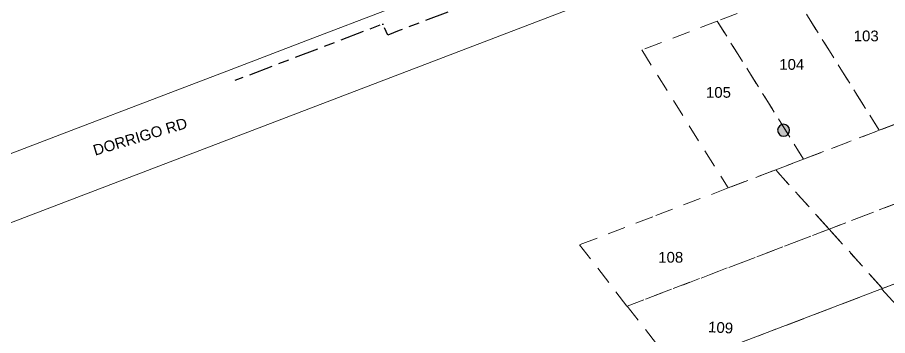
# Model space of a CAD drawing. Header units: metres. Extents: x -1 to 310379, y -2 to 6272124.
# Drawn here: x 309510.7 to 309656.7, y 6271143.2 to 6271196.6 of the extents above; entities that cross this region are included whole.
import ezdxf
from ezdxf.enums import TextEntityAlignment as Align

# ---------------------------------------------------------------- set-up
doc = ezdxf.new("R2010")
doc.units = ezdxf.units.M
doc.linetypes.add('Cable Exist UG', pattern=[8.2, 4, -1.2, 1.8, -1.2])
doc.linetypes.add('Dash', pattern=[5, 3, -2])
doc.layers.get('0').update_dxf_attribs({"color": 6})
for name, color, linetype, lineweight in [('Cadastre Developer_SP_EXT', 9, 'Continuous', 5), ('Cadastre Land Parcels_SP_EXT', 9, 'Continuous', 5), ('Cadastre Roads_SP_EXT', 9, 'Continuous', 5)]:
    doc.layers.add(name, color=color, linetype=linetype, lineweight=lineweight)
doc.layers.add('Mains_LV_EXT', color=7, linetype='Continuous')
doc.layers.add('SupportsOH_SP_TR_HV_LV_SL_EXT', color=7, linetype='Continuous')
doc.styles.add('POLE_LABEL', font='arial.ttf')
doc.styles.get("Standard").update_dxf_attribs({"font": 'arial.ttf'})

# ---------------------------------------------------------------- blocks, each defined once
blk = doc.blocks.new('POLE_EXT')
blk.add_hatch(color=256).paths.add_polyline_path([(-1, 0, 1), (1, 0, 1)])
blk.add_lwpolyline([(-1, 0, 1), (1, 0, 1)], format="xyb", close=True)
for tag, height, flags, p in [('pNumber', 2.5, 8, (-17.84, 2.07)), ('OWNED_BY', 0.2, 9, (1.35, -0.4)), ('SPECIAL_USE', 0.2, 9, (1.35, -0.8)), ('STATE', 0.2, 9, (1.35, -1)), ('cLV', 0.2, 9, (1.35, -1.4)), ('PARENT', 0.2, 9, (1.35, -0.6)), ('USAGE', 0.2, 9, (1.35, -1.2)), ('hDepth', 0.2, 9, (1.35, -1.6)), ('hDia', 0.2, 9, (1.35, -1.8)), ('cHV', 0.2, 9, (1.35, -2)), ('LBRACKET', 0.2, 9, (1.35, -2.2)), ('LExisting', 0.2, 9, (1.35, -2.4)), ('LANTNUMBER', 0.2, 9, (1.35, -2.6)), ('LOther', 0.2, 9, (1.35, -2.8)), ('LRemove', 0.2, 9, (1.35, -3)), ('cLinedev', 0.2, 9, (1.35, -3.4)), ('pExisting', 0.2, 9, (1.35, -3.8)), ('pFooting', 0.2, 9, (1.35, -4.4)), ('LEGEND', 0.2, 9, (1.35, -3.2)), ('LOCATION', 0.2, 9, (1.35, -3.6)), ('PFNUMBER', 0.2, 9, (1.35, -4)), ('NEWPFNUMBER', 0.2, 9, (1.35, -4.2)), ('pNew', 0.2, 9, (1.35, -4.6)), ('pRelocate', 0.2, 9, (1.35, -5)), ('pRemove', 0.2, 9, (1.35, -5.2)), ('pReplace', 0.2, 9, (1.35, -5.4)), ('pStay', 0.2, 9, (1.35, -5.6)), ('pType', 0.2, 9, (1.35, -5.8)), ('cspan', 0.2, 9, (1.35, -6)), ('STREETNAME', 0.2, 9, (1.35, -6.2)), ('SUBURB', 0.2, 9, (1.35, -6.4)), ('OPERATED_BY', 0.2, 9, (1.36, -7.01)), ('NOTES', 0.2, 9, (1.35, -6.6)), ('MAINTAINED_BY', 0.2, 9, (1.36, -6.81))]:
    blk.add_attdef(tag, text='', height=height, dxfattribs=dict(flags=flags)).set_placement(p, align=Align.MIDDLE_LEFT)
at = {"style": 'POLE_LABEL'}
for tag, height, flags, p in [('ASSET_NUM', 2.5, 8, (2, 2)), ('STRUCTURE_PLANT_NUMBER', 0.2, 9, (1.35, 0.03)), ('STREET_CODE', 0.2, 9, (1.35, -0.2))]:
    blk.add_attdef(tag, text='', height=height, dxfattribs=dict(at, flags=flags)).set_placement(p, align=Align.MIDDLE_LEFT)
at = {"flags": 1}
blk.add_attdef('Z', (1.35, -7.33), '', height=0.2, dxfattribs=at)

msp = doc.modelspace()

# ---------------------------------------------------------------- linework, layer by layer
at = {"layer": 'Cadastre Developer_SP_EXT', "linetype": 'Dash'}
for points in [[(309655.95, 6271202.61), (309649.56, 6271204.14), (309640.82, 6271200.8), (309655.31, 6271177.63), (309672.52, 6271184.21), (309655.95, 6271202.61)], [(309640.82, 6271200.8), (309628.15, 6271195.96), (309642.64, 6271172.79), (309655.31, 6271177.63), (309640.82, 6271200.8)], [(309628.15, 6271195.96), (309615.48, 6271191.12), (309629.97, 6271167.95), (309637.95, 6271171), (309642.64, 6271172.79), (309628.15, 6271195.96)], [(309681.49, 6271174.25), (309672.52, 6271184.21), (309655.31, 6271177.63), (309642.64, 6271172.79), (309637.95, 6271171), (309646.91, 6271161.04), (309681.49, 6271174.25)], [(309690.46, 6271164.3), (309681.49, 6271174.25), (309646.91, 6271161.04), (309655.86, 6271151.08), (309690.46, 6271164.3)], [(309605.04, 6271158.42), (309613.02, 6271148.09), (309646.91, 6271161.04), (309637.95, 6271171), (309629.97, 6271167.95), (309617.31, 6271163.11), (309605.04, 6271158.42)], [(309646.91, 6271161.04), (309613.02, 6271148.09), (309621.12, 6271137.8), (309655.72, 6271151.01), (309655.86, 6271151.08), (309646.91, 6271161.04)]]:
    msp.add_lwpolyline(points, close=True, dxfattribs=at)
at = {"layer": 'Cadastre Land Parcels_SP_EXT', "linetype": 'Continuous'}
for points in [[(309352.54, 6271035.15), (309410.04, 6271057.13), (309431.6, 6271065.37), (309498.65, 6271090.99), (309515.56, 6271097.45), (309544.63, 6271108.56), (309572.86, 6271119.35), (309603.26, 6271130.96), (309621.13, 6271137.79), (309655.72, 6271151.01), (309690.47, 6271164.28), (309659.84, 6271198.29), (309645.55, 6271214.16), (309407.65, 6271123.17), (309382.76, 6271113.65), (309184.98, 6271038), (309047.19, 6270985.29), (309033.17, 6270980.14), (309109.29, 6270942.19), (309352.54, 6271035.15)], [(309699.06, 6271154.74), (309690.47, 6271164.28), (309655.72, 6271151.01), (309664.37, 6271141.53), (309699.06, 6271154.74)]]:
    msp.add_lwpolyline(points, close=True, dxfattribs=at)
at = {"layer": 'Cadastre Roads_SP_EXT', "linetype": 'Continuous'}
msp.add_lwpolyline([(309645.55, 6271214.16), (309635.13, 6271225.72), (309634.08, 6271221.32), (309613.02, 6271213.27), (309598.58, 6271207.74), (309586.03, 6271202.94), (309573.49, 6271198.14), (309559.1, 6271192.64), (309546.59, 6271187.85), (309534.09, 6271183.07), (309519.75, 6271177.59), (309507.28, 6271172.82), (309494.83, 6271168.05), (309480.58, 6271162.6), (309468.16, 6271157.85), (309455.74, 6271153.1), (309441.49, 6271147.65), (309429.11, 6271142.91), (309412.07, 6271136.39), (309402.61, 6271132.77), (309407.65, 6271123.17), (309645.55, 6271214.16)], close=True, dxfattribs=at)
at = {"layer": 'Mains_LV_EXT', "linetype": 'Cable Exist UG', "flags": 128}
msp.add_lwpolyline([(309603.81, 6271246.85), (309610.96, 6271249.72), (309610.96, 6271249.72), (309616.82, 6271251.88), (309617.44, 6271251.34), (309618.03, 6271250.69), (309637.95, 6271228.57), (309639.46, 6271226.94), (309639, 6271225.05), (309639, 6271225.05), (309638.87, 6271224.55), (309637.36, 6271218.28), (309617.88, 6271210.84), (309614.29, 6271209.46), (309594.87, 6271202.05), (309594.87, 6271202.05), (309574.79, 6271194.38), (309572.86, 6271193.59), (309572.02, 6271195.46), (309572.02, 6271195.46), (309547.21, 6271185.98)], dxfattribs=at)

# ---------------------------------------------------------------- block references
at = {"layer": 'SupportsOH_SP_TR_HV_LV_SL_EXT'}
msp.add_blockref('POLE_EXT', (309639.27, 6271177.65), dxfattribs=at)

# ---------------------------------------------------------------- texts
at = {"layer": 'Cadastre Developer_SP_EXT'}
for s, p in [('103', (309651.04, 6271192.58)), ('104', (309638.55, 6271187.8)), ('105', (309626.25, 6271183.1)), ('108', (309618.24, 6271155.41))]:
    msp.add_text(s, height=1.8, dxfattribs=at).set_placement(p)
msp.add_text('109', height=1.8, rotation=356.8103, dxfattribs=at).set_placement((309626.57, 6271143.74))
at = {"layer": 'Cadastre Roads_SP_EXT'}
msp.add_text('DORRIGO RD', height=1.8, rotation=16.7458, dxfattribs=at).set_placement((309523.75, 6271173.36))

doc.saveas('drawing.dxf')
